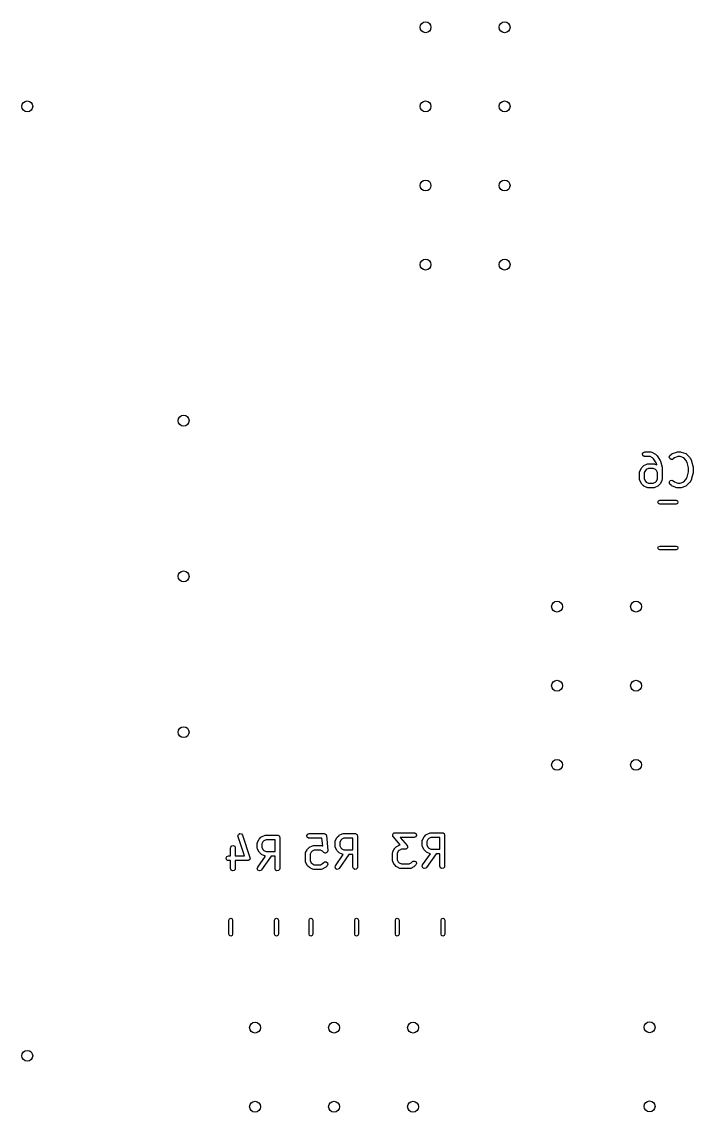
# Model space of a CAD drawing. Extents: x 0.28 to 2.02, y 0.33 to 1.71.
# Drawn here: x 0.284 to 1.134, y 0.329 to 1.707 of the extents above; entities that cross this region are included whole.
import ezdxf

# ---------------------------------------------------------------- set-up
doc = ezdxf.new("R2010")
doc.units = 0
doc.header["$MEASUREMENT"] = 0
doc.layers.add('BLACK', color=7, linetype='CONTINUOUS')

msp = doc.modelspace()

# ---------------------------------------------------------------- linework, layer by layer
at = {"layer": 'BLACK', "linetype": 'CONTINUOUS'}
for p, q in [((1.06994, 1.16076), (1.07095, 1.16251)), ((1.07029, 1.15877), (1.06994, 1.16076)), ((1.07184, 1.15747), (1.07029, 1.15877)), ((1.07095, 1.16251), (1.07285, 1.1632)), ((1.07285, 1.1632), (1.08035, 1.1632)), ((1.08035, 1.1632), (1.08136, 1.16302)), ((1.08136, 1.16302), (1.08149, 1.1629)), ((1.08149, 1.1629), (1.08167, 1.16288)), ((1.08167, 1.16288), (1.08542, 1.16101)), ((1.08542, 1.16101), (1.08613, 1.16048)), ((1.08613, 1.16048), (1.08618, 1.16046)), ((1.08618, 1.16046), (1.08806, 1.15858)), ((1.08806, 1.15858), (1.08832, 1.15821)), ((1.08832, 1.15821), (1.08843, 1.15813)), ((1.08843, 1.15813), (1.09218, 1.15251)), ((1.10365, 1.15675), (1.10451, 1.15858)), ((1.10451, 1.15858), (1.10638, 1.16046)), ((1.10638, 1.16046), (1.10722, 1.16104)), ((1.10722, 1.16104), (1.1074, 1.16106)), ((1.1074, 1.16106), (1.10753, 1.16117)), ((1.10753, 1.16117), (1.11316, 1.16304)), ((1.11316, 1.16304), (1.11403, 1.16317)), ((1.11403, 1.16317), (1.11409, 1.1632)), ((1.11409, 1.1632), (1.11784, 1.1632)), ((1.11784, 1.1632), (1.11871, 1.16304)), ((1.11871, 1.16304), (1.11878, 1.16304)), ((1.11878, 1.16304), (1.1244, 1.16117)), ((1.1244, 1.16117), (1.1253, 1.16068)), ((1.1253, 1.16068), (1.12539, 1.16053)), ((1.12539, 1.16053), (1.12555, 1.16046)), ((1.12555, 1.16046), (1.1293, 1.15671)), ((1.06888, 1.14358), (1.07076, 1.14546)), ((1.07076, 1.14546), (1.07148, 1.14596)), ((1.07148, 1.14596), (1.07153, 1.14601)), ((1.07153, 1.14601), (1.07528, 1.14789)), ((1.07285, 1.15729), (1.07184, 1.15747)), ((1.07965, 1.15729), (1.07285, 1.15729)), ((1.07528, 1.14789), (1.07626, 1.14818)), ((1.07626, 1.14818), (1.07643, 1.14814)), ((1.07643, 1.14814), (1.0766, 1.1482)), ((1.0766, 1.1482), (1.0841, 1.1482)), ((1.08235, 1.15594), (1.07965, 1.15729)), ((1.08368, 1.15461), (1.08235, 1.15594)), ((1.08698, 1.14966), (1.08368, 1.15461)), ((1.0841, 1.1482), (1.08511, 1.14802)), ((1.08511, 1.14802), (1.08524, 1.14791)), ((1.08524, 1.14791), (1.08542, 1.14789)), ((1.08542, 1.14789), (1.08771, 1.14674)), ((1.08771, 1.14674), (1.08698, 1.14966)), ((1.09218, 1.15251), (1.09258, 1.1516)), ((1.09258, 1.1516), (1.09258, 1.15159)), ((1.09258, 1.15159), (1.09446, 1.14409)), ((1.09446, 1.14409), (1.0945, 1.1435)), ((1.10417, 1.1548), (1.10365, 1.15675)), ((1.10583, 1.15364), (1.10417, 1.1548)), ((1.10784, 1.15382), (1.10583, 1.15364)), ((1.10868, 1.15441), (1.10784, 1.15382)), ((1.11006, 1.15579), (1.10868, 1.15441)), ((1.11457, 1.15729), (1.11006, 1.15579)), ((1.11736, 1.15729), (1.11457, 1.15729)), ((1.12187, 1.15579), (1.11736, 1.15729)), ((1.12479, 1.15287), (1.12187, 1.15579)), ((1.1263, 1.14984), (1.12479, 1.15287)), ((1.12801, 1.14301), (1.1263, 1.14984)), ((1.1293, 1.15671), (1.12981, 1.15598)), ((1.12981, 1.15598), (1.12986, 1.15594)), ((1.12986, 1.15594), (1.13173, 1.15219)), ((1.13173, 1.15219), (1.13188, 1.1517)), ((1.13188, 1.1517), (1.13195, 1.15159)), ((1.13195, 1.15159), (1.13383, 1.14409)), ((1.13383, 1.14409), (1.13387, 1.1435)), ((1.06615, 1.13775), (1.06632, 1.13876)), ((1.06615, 1.12837), (1.06615, 1.13775)), ((1.06632, 1.13876), (1.06644, 1.13889)), ((1.06644, 1.13889), (1.06646, 1.13907)), ((1.06646, 1.13907), (1.06833, 1.14282)), ((1.06833, 1.14282), (1.06886, 1.14353)), ((1.06886, 1.14353), (1.06888, 1.14358)), ((1.0734, 1.13975), (1.07205, 1.13705)), ((1.07205, 1.13705), (1.07205, 1.12907)), ((1.0746, 1.14094), (1.0734, 1.13975)), ((1.07729, 1.14229), (1.0746, 1.14094)), ((1.0834, 1.14229), (1.07729, 1.14229)), ((1.0861, 1.14094), (1.0834, 1.14229)), ((1.08729, 1.13975), (1.0861, 1.14094)), ((1.08864, 1.13705), (1.08729, 1.13975)), ((1.08864, 1.12907), (1.08864, 1.13705)), ((1.0945, 1.1435), (1.09455, 1.14337)), ((1.09455, 1.14337), (1.09455, 1.12837)), ((1.12479, 1.12825), (1.1263, 1.13128)), ((1.1263, 1.13128), (1.12801, 1.13811)), ((1.12801, 1.13811), (1.12801, 1.14301)), ((1.13383, 1.13703), (1.13195, 1.12953)), ((1.13392, 1.13775), (1.13382, 1.13717)), ((1.13382, 1.13717), (1.13383, 1.13703)), ((1.13387, 1.1435), (1.13392, 1.14337)), ((1.13392, 1.14337), (1.13392, 1.13775)), ((1.06621, 1.12821), (1.06615, 1.12837)), ((1.06616, 1.12803), (1.06621, 1.12821)), ((1.06646, 1.12705), (1.06616, 1.12803)), ((1.06833, 1.1233), (1.06646, 1.12705)), ((1.06838, 1.12326), (1.06833, 1.1233)), ((1.06888, 1.12253), (1.06838, 1.12326)), ((1.07076, 1.12066), (1.06888, 1.12253)), ((1.07082, 1.12063), (1.07076, 1.12066)), ((1.07153, 1.12011), (1.07082, 1.12063)), ((1.07528, 1.11823), (1.07153, 1.12011)), ((1.07205, 1.12907), (1.0734, 1.12637)), ((1.0734, 1.12637), (1.0746, 1.12517)), ((1.0746, 1.12517), (1.07729, 1.12383)), ((1.07545, 1.11821), (1.07528, 1.11823)), ((1.07559, 1.1181), (1.07545, 1.11821)), ((1.0766, 1.11792), (1.07559, 1.1181)), ((1.0841, 1.11792), (1.0766, 1.11792)), ((1.07729, 1.12383), (1.0834, 1.12383)), ((1.0834, 1.12383), (1.0861, 1.12517)), ((1.08426, 1.11798), (1.0841, 1.11792)), ((1.08443, 1.11794), (1.08426, 1.11798)), ((1.08542, 1.11823), (1.08443, 1.11794)), ((1.08917, 1.12011), (1.08542, 1.11823)), ((1.0861, 1.12517), (1.08729, 1.12637)), ((1.08729, 1.12637), (1.08864, 1.12907)), ((1.08921, 1.12015), (1.08917, 1.12011)), ((1.08993, 1.12066), (1.08921, 1.12015)), ((1.09181, 1.12253), (1.08993, 1.12066)), ((1.09184, 1.12259), (1.09181, 1.12253)), ((1.09236, 1.1233), (1.09184, 1.12259)), ((1.09424, 1.12705), (1.09236, 1.1233)), ((1.09426, 1.12723), (1.09424, 1.12705)), ((1.09437, 1.12736), (1.09426, 1.12723)), ((1.09455, 1.12837), (1.09437, 1.12736)), ((1.10374, 1.12539), (1.1049, 1.12704)), ((1.10392, 1.12338), (1.10374, 1.12539)), ((1.10451, 1.12253), (1.10392, 1.12338)), ((1.10638, 1.12066), (1.10451, 1.12253)), ((1.1049, 1.12704), (1.10685, 1.12756)), ((1.10654, 1.12059), (1.10638, 1.12066)), ((1.10663, 1.12044), (1.10654, 1.12059)), ((1.10753, 1.11995), (1.10663, 1.12044)), ((1.10685, 1.12756), (1.10868, 1.12671)), ((1.11316, 1.11807), (1.10753, 1.11995)), ((1.10868, 1.12671), (1.11006, 1.12533)), ((1.11006, 1.12533), (1.11457, 1.12383)), ((1.11322, 1.11807), (1.11316, 1.11807)), ((1.11409, 1.11792), (1.11322, 1.11807)), ((1.11784, 1.11792), (1.11409, 1.11792)), ((1.11457, 1.12383), (1.11736, 1.12383)), ((1.11736, 1.12383), (1.12187, 1.12533)), ((1.1179, 1.11794), (1.11784, 1.11792)), ((1.11878, 1.11807), (1.1179, 1.11794)), ((1.1244, 1.11995), (1.11878, 1.11807)), ((1.12187, 1.12533), (1.12479, 1.12825)), ((1.12454, 1.12006), (1.1244, 1.11995)), ((1.12471, 1.12007), (1.12454, 1.12006)), ((1.12555, 1.12066), (1.12471, 1.12007)), ((1.1293, 1.12441), (1.12555, 1.12066)), ((1.12933, 1.12447), (1.1293, 1.12441)), ((1.12986, 1.12518), (1.12933, 1.12447)), ((1.13173, 1.12893), (1.12986, 1.12518)), ((1.13175, 1.12907), (1.13173, 1.12893)), ((1.13195, 1.12953), (1.13175, 1.12907)), ((1.08935, 1.0998), (1.09004, 1.10147)), ((1.09004, 1.09813), (1.08935, 1.0998)), ((1.09004, 1.10147), (1.09171, 1.10217)), ((1.09171, 1.09744), (1.09004, 1.09813)), ((1.09171, 1.10217), (1.11229, 1.10217)), ((1.11229, 1.09744), (1.09171, 1.09744)), ((1.11229, 1.10217), (1.11396, 1.10147)), ((1.11396, 1.09813), (1.11229, 1.09744)), ((1.11396, 1.10147), (1.11465, 1.0998)), ((1.11465, 1.0998), (1.11396, 1.09813)), ((1.08935, 1.04193), (1.09004, 1.0436)), ((1.09004, 1.04026), (1.08935, 1.04193)), ((1.09004, 1.0436), (1.09171, 1.04429)), ((1.09171, 1.03957), (1.09004, 1.04026)), ((1.09171, 1.04429), (1.11229, 1.04429)), ((1.11229, 1.03957), (1.09171, 1.03957)), ((1.11229, 1.04429), (1.11396, 1.0436)), ((1.11396, 1.04026), (1.11229, 1.03957)), ((1.11396, 1.0436), (1.11465, 1.04193)), ((1.11465, 1.04193), (1.11396, 1.04026)), ((0.557978, 0.677947), (0.558721, 0.679825)), ((0.558129, 0.676932), (0.557978, 0.677947)), ((0.566207, 0.652697), (0.558129, 0.676932)), ((0.558721, 0.679825), (0.560497, 0.680787)), ((0.560497, 0.680787), (0.562476, 0.680382)), ((0.562476, 0.680382), (0.563731, 0.6788)), ((0.563731, 0.6788), (0.573105, 0.650678)), ((0.585089, 0.67433), (0.586963, 0.676205)), ((0.586963, 0.676205), (0.587686, 0.676711)), ((0.587686, 0.676711), (0.587731, 0.676758)), ((0.587731, 0.676758), (0.59148, 0.678632)), ((0.59148, 0.678632), (0.592463, 0.678925)), ((0.592463, 0.678925), (0.592635, 0.678884)), ((0.592635, 0.678884), (0.592801, 0.678944)), ((0.592801, 0.678944), (0.607799, 0.678944)), ((0.607799, 0.678944), (0.608182, 0.678877)), ((0.608182, 0.678877), (0.608312, 0.678899)), ((0.608312, 0.678899), (0.608425, 0.678834)), ((0.608425, 0.678834), (0.608809, 0.678766)), ((0.608809, 0.678766), (0.609397, 0.678273)), ((0.609397, 0.678273), (0.610061, 0.677889)), ((0.610061, 0.677889), (0.610152, 0.677639)), ((0.610152, 0.677639), (0.610356, 0.677468)), ((0.610356, 0.677468), (0.610489, 0.676712)), ((0.610489, 0.676712), (0.610752, 0.675991)), ((0.610752, 0.675991), (0.610752, 0.636621)), ((0.645199, 0.678473), (0.646208, 0.680222)), ((0.645549, 0.676484), (0.645199, 0.678473)), ((0.647097, 0.675185), (0.645549, 0.676484)), ((0.646208, 0.680222), (0.648106, 0.680913)), ((0.648106, 0.680913), (0.666854, 0.680913)), ((0.666854, 0.680913), (0.667008, 0.680886)), ((0.667008, 0.680886), (0.667075, 0.680904)), ((0.667075, 0.680904), (0.667186, 0.680854)), ((0.667186, 0.680854), (0.667864, 0.680735)), ((0.667864, 0.680735), (0.668344, 0.680331)), ((0.668344, 0.680331), (0.668916, 0.680074)), ((0.668916, 0.680074), (0.669095, 0.679702)), ((0.669095, 0.679702), (0.669411, 0.679436)), ((0.669411, 0.679436), (0.66952, 0.678819)), ((0.66952, 0.678819), (0.669792, 0.678254)), ((0.669792, 0.678254), (0.671667, 0.659506)), ((0.681086, 0.671781), (0.682961, 0.675531)), ((0.682961, 0.675531), (0.683487, 0.67624)), ((0.683487, 0.67624), (0.683514, 0.676298)), ((0.683514, 0.676298), (0.685389, 0.678173)), ((0.685389, 0.678173), (0.686112, 0.678679)), ((0.686112, 0.678679), (0.686156, 0.678726)), ((0.686156, 0.678726), (0.689906, 0.680601)), ((0.689906, 0.680601), (0.690888, 0.680893)), ((0.690888, 0.680893), (0.69106, 0.680852)), ((0.69106, 0.680852), (0.691226, 0.680913)), ((0.691226, 0.680913), (0.706224, 0.680913)), ((0.706224, 0.680913), (0.706608, 0.680845)), ((0.706608, 0.680845), (0.706737, 0.680868)), ((0.706737, 0.680868), (0.706851, 0.680802)), ((0.706851, 0.680802), (0.707234, 0.680735)), ((0.707234, 0.680735), (0.707822, 0.680241)), ((0.707822, 0.680241), (0.708486, 0.679858)), ((0.708486, 0.679858), (0.708577, 0.679608)), ((0.708577, 0.679608), (0.708781, 0.679436)), ((0.708781, 0.679436), (0.708915, 0.678681)), ((0.708915, 0.678681), (0.709177, 0.67796)), ((0.709177, 0.67796), (0.709177, 0.63859)), ((0.75356, 0.679457), (0.753678, 0.679661)), ((0.753698, 0.678673), (0.75356, 0.679457)), ((0.753673, 0.679896), (0.754172, 0.680517)), ((0.753678, 0.679661), (0.753673, 0.679896)), ((0.753715, 0.677877), (0.753698, 0.678673)), ((0.753889, 0.677588), (0.753715, 0.677877)), ((0.753911, 0.677468), (0.753889, 0.677588)), ((0.754016, 0.67738), (0.753911, 0.677468)), ((0.754246, 0.677), (0.754016, 0.67738)), ((0.754172, 0.680517), (0.75457, 0.681206)), ((0.76321, 0.666755), (0.754246, 0.677)), ((0.75457, 0.681206), (0.754791, 0.681287)), ((0.754791, 0.681287), (0.754939, 0.68147)), ((0.754939, 0.68147), (0.75572, 0.681625)), ((0.75572, 0.681625), (0.756468, 0.681897)), ((0.756468, 0.681897), (0.78084, 0.681897)), ((0.78084, 0.675991), (0.762975, 0.675991)), ((0.762975, 0.675991), (0.771813, 0.66589)), ((0.78084, 0.681897), (0.78185, 0.681719)), ((0.782738, 0.676682), (0.78084, 0.675991)), ((0.78185, 0.681719), (0.783397, 0.680421)), ((0.783748, 0.678431), (0.782738, 0.676682)), ((0.783397, 0.680421), (0.783748, 0.678431)), ((0.791322, 0.672766), (0.793197, 0.676515)), ((0.793197, 0.676515), (0.793723, 0.677224)), ((0.793723, 0.677224), (0.79375, 0.677283)), ((0.79375, 0.677283), (0.795625, 0.679157)), ((0.795625, 0.679157), (0.796348, 0.679664)), ((0.796348, 0.679664), (0.796392, 0.67971)), ((0.796392, 0.67971), (0.800142, 0.681585)), ((0.802159, 0.675991), (0.799462, 0.674643)), ((0.800142, 0.681585), (0.801125, 0.681878)), ((0.801125, 0.681878), (0.801296, 0.681837)), ((0.801296, 0.681837), (0.801462, 0.681897)), ((0.801462, 0.681897), (0.81646, 0.681897)), ((0.813508, 0.675991), (0.802159, 0.675991)), ((0.813508, 0.661274), (0.813508, 0.675991)), ((0.81646, 0.681897), (0.816844, 0.681829)), ((0.816844, 0.681829), (0.816973, 0.681852)), ((0.816973, 0.681852), (0.817087, 0.681786)), ((0.817087, 0.681786), (0.81747, 0.681719)), ((0.81747, 0.681719), (0.818058, 0.681226)), ((0.818058, 0.681226), (0.818722, 0.680842)), ((0.818722, 0.680842), (0.818813, 0.680592)), ((0.818813, 0.680592), (0.819018, 0.680421)), ((0.819018, 0.680421), (0.819151, 0.679665)), ((0.819151, 0.679665), (0.819413, 0.678944)), ((0.819413, 0.678944), (0.819413, 0.639574)), ((0.548603, 0.662868), (0.548781, 0.663878)), ((0.548603, 0.652697), (0.548603, 0.662868)), ((0.548781, 0.663878), (0.55008, 0.665425)), ((0.55008, 0.665425), (0.552069, 0.665776)), ((0.552069, 0.665776), (0.553818, 0.664766)), ((0.553818, 0.664766), (0.554509, 0.662868)), ((0.554509, 0.662868), (0.554509, 0.652697)), ((0.582349, 0.668492), (0.582527, 0.669502)), ((0.582349, 0.662868), (0.582349, 0.668492)), ((0.582409, 0.662702), (0.582349, 0.662868)), ((0.582368, 0.66253), (0.582409, 0.662702)), ((0.582661, 0.661548), (0.582368, 0.66253)), ((0.582527, 0.669502), (0.582641, 0.669638)), ((0.582641, 0.669638), (0.582661, 0.669813)), ((0.582661, 0.669813), (0.584536, 0.673562)), ((0.584536, 0.657798), (0.582661, 0.661548)), ((0.584536, 0.673562), (0.585061, 0.674271)), ((0.585061, 0.674271), (0.585089, 0.67433)), ((0.589603, 0.670493), (0.588255, 0.667795)), ((0.588255, 0.667795), (0.588255, 0.663565)), ((0.588255, 0.663565), (0.589603, 0.660868)), ((0.5908, 0.67169), (0.589603, 0.670493)), ((0.593498, 0.673039), (0.5908, 0.67169)), ((0.604846, 0.673039), (0.593498, 0.673039)), ((0.604846, 0.658322), (0.604846, 0.673039)), ((0.646019, 0.6613), (0.647893, 0.663175)), ((0.648106, 0.675007), (0.647097, 0.675185)), ((0.647893, 0.663175), (0.648616, 0.663681)), ((0.664182, 0.675007), (0.648106, 0.675007)), ((0.648616, 0.663681), (0.648661, 0.663728)), ((0.648661, 0.663728), (0.65241, 0.665603)), ((0.65241, 0.665603), (0.653393, 0.665895)), ((0.653393, 0.665895), (0.653565, 0.665854)), ((0.653565, 0.665854), (0.653731, 0.665915)), ((0.653731, 0.665915), (0.663105, 0.665915)), ((0.663105, 0.665915), (0.664114, 0.665736)), ((0.664114, 0.665736), (0.66425, 0.665623)), ((0.665159, 0.665236), (0.664182, 0.675007)), ((0.66425, 0.665623), (0.664425, 0.665603)), ((0.664425, 0.665603), (0.665159, 0.665236)), ((0.680774, 0.670461), (0.680952, 0.671471)), ((0.680774, 0.664837), (0.680774, 0.670461)), ((0.680835, 0.664671), (0.680774, 0.664837)), ((0.680794, 0.664499), (0.680835, 0.664671)), ((0.681086, 0.663516), (0.680794, 0.664499)), ((0.680952, 0.671471), (0.681066, 0.671606)), ((0.681066, 0.671606), (0.681086, 0.671781)), ((0.682961, 0.659766), (0.681086, 0.663516)), ((0.688029, 0.672461), (0.68668, 0.669764)), ((0.68668, 0.669764), (0.68668, 0.665534)), ((0.68668, 0.665534), (0.688029, 0.662836)), ((0.689226, 0.673658), (0.688029, 0.672461)), ((0.688029, 0.662836), (0.689226, 0.661639)), ((0.691923, 0.675007), (0.689226, 0.673658)), ((0.689226, 0.661639), (0.691923, 0.66029)), ((0.703271, 0.675007), (0.691923, 0.675007)), ((0.703271, 0.66029), (0.703271, 0.675007)), ((0.753827, 0.657767), (0.755702, 0.661517)), ((0.755702, 0.661517), (0.756228, 0.662226)), ((0.756228, 0.662226), (0.756255, 0.662284)), ((0.756255, 0.662284), (0.75813, 0.664159)), ((0.75813, 0.664159), (0.758853, 0.664665)), ((0.758853, 0.664665), (0.758897, 0.664712)), ((0.758897, 0.664712), (0.762646, 0.666587)), ((0.762646, 0.666587), (0.76321, 0.666755)), ((0.771268, 0.661604), (0.77112, 0.66142)), ((0.771489, 0.661684), (0.771268, 0.661604)), ((0.771887, 0.662373), (0.771489, 0.661684)), ((0.771813, 0.66589), (0.772043, 0.665511)), ((0.772386, 0.662994), (0.771887, 0.662373)), ((0.772043, 0.665511), (0.772148, 0.665422)), ((0.772148, 0.665422), (0.77217, 0.665302)), ((0.77217, 0.665302), (0.772344, 0.665013)), ((0.772344, 0.665013), (0.772361, 0.664217)), ((0.772361, 0.664217), (0.772499, 0.663433)), ((0.772499, 0.663433), (0.772381, 0.663229)), ((0.772381, 0.663229), (0.772386, 0.662994)), ((0.79101, 0.671445), (0.791189, 0.672455)), ((0.79101, 0.665821), (0.79101, 0.671445)), ((0.791071, 0.665655), (0.79101, 0.665821)), ((0.79103, 0.665483), (0.791071, 0.665655)), ((0.791322, 0.6645), (0.79103, 0.665483)), ((0.791189, 0.672455), (0.791302, 0.67259)), ((0.791302, 0.67259), (0.791322, 0.672766)), ((0.793197, 0.660751), (0.791322, 0.6645)), ((0.798265, 0.673446), (0.796916, 0.670748)), ((0.796916, 0.670748), (0.796916, 0.666518)), ((0.796916, 0.666518), (0.798265, 0.66382)), ((0.799462, 0.674643), (0.798265, 0.673446)), ((0.798265, 0.66382), (0.799462, 0.662623)), ((0.799462, 0.662623), (0.802159, 0.661274)), ((0.543024, 0.650257), (0.544034, 0.652007)), ((0.543375, 0.648268), (0.543024, 0.650257)), ((0.544922, 0.64697), (0.543375, 0.648268)), ((0.544034, 0.652007), (0.545932, 0.652697)), ((0.545932, 0.652697), (0.548603, 0.652697)), ((0.554509, 0.652697), (0.566207, 0.652697)), ((0.572513, 0.647786), (0.572314, 0.647678)), ((0.572809, 0.648534), (0.572513, 0.647786)), ((0.573212, 0.649232), (0.572809, 0.648534)), ((0.573105, 0.650678), (0.573255, 0.649664)), ((0.573255, 0.649664), (0.573172, 0.649454)), ((0.573172, 0.649454), (0.573212, 0.649232)), ((0.582883, 0.638315), (0.592759, 0.652424)), ((0.584582, 0.657754), (0.584536, 0.657798)), ((0.585089, 0.657031), (0.584582, 0.657754)), ((0.586963, 0.655156), (0.585089, 0.657031)), ((0.587022, 0.655129), (0.586963, 0.655156)), ((0.587731, 0.654603), (0.587022, 0.655129)), ((0.599963, 0.652416), (0.587721, 0.634928)), ((0.59148, 0.652728), (0.587731, 0.654603)), ((0.589603, 0.660868), (0.5908, 0.65967)), ((0.5908, 0.65967), (0.593498, 0.658322)), ((0.591656, 0.652708), (0.59148, 0.652728)), ((0.591791, 0.652594), (0.591656, 0.652708)), ((0.592759, 0.652424), (0.591791, 0.652594)), ((0.593498, 0.658322), (0.604846, 0.658322)), ((0.604846, 0.652416), (0.599963, 0.652416)), ((0.604846, 0.636621), (0.604846, 0.652416)), ((0.643279, 0.655463), (0.643457, 0.656473)), ((0.643279, 0.646089), (0.643279, 0.655463)), ((0.643457, 0.656473), (0.64357, 0.656608)), ((0.64357, 0.656608), (0.643591, 0.656783)), ((0.643591, 0.656783), (0.645465, 0.660533)), ((0.645465, 0.660533), (0.645991, 0.661242)), ((0.645991, 0.661242), (0.646019, 0.6613)), ((0.650533, 0.657463), (0.649184, 0.654766)), ((0.649184, 0.654766), (0.649184, 0.646786)), ((0.65173, 0.65866), (0.650533, 0.657463)), ((0.654428, 0.660009), (0.65173, 0.65866)), ((0.662408, 0.660009), (0.654428, 0.660009)), ((0.665105, 0.65866), (0.662408, 0.660009)), ((0.666641, 0.657124), (0.665105, 0.65866)), ((0.666659, 0.657116), (0.666641, 0.657124)), ((0.666667, 0.657099), (0.666659, 0.657116)), ((0.667573, 0.65669), (0.666667, 0.657099)), ((0.668471, 0.656271), (0.667573, 0.65669)), ((0.66849, 0.656276), (0.668471, 0.656271)), ((0.668508, 0.656268), (0.66849, 0.656276)), ((0.669464, 0.656537), (0.668508, 0.656268)), ((0.670422, 0.656793), (0.669464, 0.656537)), ((0.670434, 0.656809), (0.670422, 0.656793)), ((0.670452, 0.656815), (0.670434, 0.656809)), ((0.671013, 0.657636), (0.670452, 0.656815)), ((0.671581, 0.658448), (0.671013, 0.657636)), ((0.67159, 0.658483), (0.671579, 0.658467)), ((0.671579, 0.658467), (0.671581, 0.658448)), ((0.671667, 0.659506), (0.67159, 0.658483)), ((0.681308, 0.640283), (0.691184, 0.654392)), ((0.683008, 0.659722), (0.682961, 0.659766)), ((0.683514, 0.658999), (0.683008, 0.659722)), ((0.685389, 0.657124), (0.683514, 0.658999)), ((0.685447, 0.657097), (0.685389, 0.657124)), ((0.686156, 0.656571), (0.685447, 0.657097)), ((0.698388, 0.654385), (0.686146, 0.636896)), ((0.689906, 0.654696), (0.686156, 0.656571)), ((0.690081, 0.654676), (0.689906, 0.654696)), ((0.690216, 0.654563), (0.690081, 0.654676)), ((0.691184, 0.654392), (0.690216, 0.654563)), ((0.691923, 0.66029), (0.703271, 0.66029)), ((0.703271, 0.654385), (0.698388, 0.654385)), ((0.703271, 0.63859), (0.703271, 0.654385)), ((0.753515, 0.656447), (0.753693, 0.657457)), ((0.753515, 0.647073), (0.753515, 0.656447)), ((0.753693, 0.657457), (0.753807, 0.657592)), ((0.753807, 0.657592), (0.753827, 0.657767)), ((0.760769, 0.658447), (0.759421, 0.65575)), ((0.759421, 0.65575), (0.759421, 0.64777)), ((0.759421, 0.64777), (0.760769, 0.645073)), ((0.761967, 0.659645), (0.760769, 0.658447)), ((0.764664, 0.660993), (0.761967, 0.659645)), ((0.769591, 0.660993), (0.764664, 0.660993)), ((0.770339, 0.661266), (0.769591, 0.660993)), ((0.77112, 0.66142), (0.770339, 0.661266)), ((0.791544, 0.641267), (0.801421, 0.655376)), ((0.793244, 0.660706), (0.793197, 0.660751)), ((0.79375, 0.659983), (0.793244, 0.660706)), ((0.795625, 0.658109), (0.79375, 0.659983)), ((0.795683, 0.658081), (0.795625, 0.658109)), ((0.796392, 0.657555), (0.795683, 0.658081)), ((0.808624, 0.655369), (0.796382, 0.637881)), ((0.800142, 0.655681), (0.796392, 0.657555)), ((0.800317, 0.655661), (0.800142, 0.655681)), ((0.800452, 0.655547), (0.800317, 0.655661)), ((0.801421, 0.655376), (0.800452, 0.655547)), ((0.802159, 0.661274), (0.813508, 0.661274)), ((0.813508, 0.655369), (0.808624, 0.655369)), ((0.813508, 0.639574), (0.813508, 0.655369)), ((0.545932, 0.646792), (0.544922, 0.64697)), ((0.548603, 0.646792), (0.545932, 0.646792)), ((0.548603, 0.636621), (0.548603, 0.646792)), ((0.549294, 0.634723), (0.548603, 0.636621)), ((0.551043, 0.633713), (0.549294, 0.634723)), ((0.553032, 0.634064), (0.551043, 0.633713)), ((0.554331, 0.635611), (0.553032, 0.634064)), ((0.554509, 0.636621), (0.554331, 0.635611)), ((0.570304, 0.646792), (0.554509, 0.646792)), ((0.554509, 0.646792), (0.554509, 0.636621)), ((0.570516, 0.646869), (0.570304, 0.646792)), ((0.570737, 0.646824), (0.570516, 0.646869)), ((0.571445, 0.647207), (0.570737, 0.646824)), ((0.572202, 0.647483), (0.571445, 0.647207)), ((0.572314, 0.647678), (0.572202, 0.647483)), ((0.58236, 0.636364), (0.582883, 0.638315)), ((0.583214, 0.634533), (0.58236, 0.636364)), ((0.585045, 0.63368), (0.583214, 0.634533)), ((0.586996, 0.634203), (0.585045, 0.63368)), ((0.587721, 0.634928), (0.586996, 0.634203)), ((0.605537, 0.634723), (0.604846, 0.636621)), ((0.607286, 0.633713), (0.605537, 0.634723)), ((0.609275, 0.634064), (0.607286, 0.633713)), ((0.610574, 0.635611), (0.609275, 0.634064)), ((0.610752, 0.636621), (0.610574, 0.635611)), ((0.643339, 0.645923), (0.643279, 0.646089)), ((0.643298, 0.645751), (0.643339, 0.645923)), ((0.643591, 0.644768), (0.643298, 0.645751)), ((0.645465, 0.641019), (0.643591, 0.644768)), ((0.645512, 0.640975), (0.645465, 0.641019)), ((0.646019, 0.640251), (0.645512, 0.640975)), ((0.647893, 0.638377), (0.646019, 0.640251)), ((0.647952, 0.63835), (0.647893, 0.638377)), ((0.648661, 0.637824), (0.647952, 0.63835)), ((0.65241, 0.635949), (0.648661, 0.637824)), ((0.649184, 0.646786), (0.650533, 0.644088)), ((0.650533, 0.644088), (0.65173, 0.642891)), ((0.65173, 0.642891), (0.654428, 0.641543)), ((0.652586, 0.635929), (0.65241, 0.635949)), ((0.652721, 0.635815), (0.652586, 0.635929)), ((0.653731, 0.635637), (0.652721, 0.635815)), ((0.663105, 0.635637), (0.653731, 0.635637)), ((0.654428, 0.641543), (0.662408, 0.641543)), ((0.662408, 0.641543), (0.665105, 0.642891)), ((0.66327, 0.635697), (0.663105, 0.635637)), ((0.663442, 0.635656), (0.66327, 0.635697)), ((0.664425, 0.635949), (0.663442, 0.635656)), ((0.668175, 0.637824), (0.664425, 0.635949)), ((0.665105, 0.642891), (0.666641, 0.644427)), ((0.666641, 0.644427), (0.667481, 0.645015)), ((0.667481, 0.645015), (0.669493, 0.645192)), ((0.668219, 0.63787), (0.668175, 0.637824)), ((0.668942, 0.638377), (0.668219, 0.63787)), ((0.670817, 0.640251), (0.668942, 0.638377)), ((0.669493, 0.645192), (0.671148, 0.644033)), ((0.67167, 0.642082), (0.670817, 0.640251)), ((0.671148, 0.644033), (0.67167, 0.642082)), ((0.680786, 0.638332), (0.681308, 0.640283)), ((0.681639, 0.636502), (0.680786, 0.638332)), ((0.68347, 0.635648), (0.681639, 0.636502)), ((0.685421, 0.636171), (0.68347, 0.635648)), ((0.686146, 0.636896), (0.685421, 0.636171)), ((0.703962, 0.636692), (0.703271, 0.63859)), ((0.705711, 0.635682), (0.703962, 0.636692)), ((0.707701, 0.636033), (0.705711, 0.635682)), ((0.708999, 0.63758), (0.707701, 0.636033)), ((0.709177, 0.63859), (0.708999, 0.63758)), ((0.753576, 0.646907), (0.753515, 0.647073)), ((0.753535, 0.646736), (0.753576, 0.646907)), ((0.753827, 0.645753), (0.753535, 0.646736)), ((0.755702, 0.642003), (0.753827, 0.645753)), ((0.755748, 0.641959), (0.755702, 0.642003)), ((0.756255, 0.641236), (0.755748, 0.641959)), ((0.758129, 0.639361), (0.756255, 0.641236)), ((0.758188, 0.639334), (0.758129, 0.639361)), ((0.758897, 0.638808), (0.758188, 0.639334)), ((0.762646, 0.636933), (0.758897, 0.638808)), ((0.760769, 0.645073), (0.761967, 0.643876)), ((0.761967, 0.643876), (0.764664, 0.642527)), ((0.762822, 0.636913), (0.762646, 0.636933)), ((0.762957, 0.636799), (0.762822, 0.636913)), ((0.763967, 0.636621), (0.762957, 0.636799)), ((0.775216, 0.636621), (0.763967, 0.636621)), ((0.764664, 0.642527), (0.774519, 0.642527)), ((0.774519, 0.642527), (0.777216, 0.643876)), ((0.775381, 0.636682), (0.775216, 0.636621)), ((0.775553, 0.636641), (0.775381, 0.636682)), ((0.776536, 0.636933), (0.775553, 0.636641)), ((0.780286, 0.638808), (0.776536, 0.636933)), ((0.777216, 0.643876), (0.778752, 0.645411)), ((0.778752, 0.645411), (0.779592, 0.646)), ((0.779592, 0.646), (0.781604, 0.646176)), ((0.78033, 0.638855), (0.780286, 0.638808)), ((0.781053, 0.639361), (0.78033, 0.638855)), ((0.782928, 0.641236), (0.781053, 0.639361)), ((0.781604, 0.646176), (0.783259, 0.645017)), ((0.783781, 0.643066), (0.782928, 0.641236)), ((0.783259, 0.645017), (0.783781, 0.643066)), ((0.791022, 0.639316), (0.791544, 0.641267)), ((0.791876, 0.637486), (0.791022, 0.639316)), ((0.793706, 0.636632), (0.791876, 0.637486)), ((0.795657, 0.637156), (0.793706, 0.636632)), ((0.796382, 0.637881), (0.795657, 0.637156)), ((0.814198, 0.637676), (0.813508, 0.639574)), ((0.815948, 0.636666), (0.814198, 0.637676)), ((0.817937, 0.637017), (0.815948, 0.636666)), ((0.819235, 0.638564), (0.817937, 0.637017)), ((0.819413, 0.639574), (0.819235, 0.638564)), ((0.546457, 0.57144), (0.547149, 0.57311)), ((0.546457, 0.55356), (0.546457, 0.57144)), ((0.547149, 0.57311), (0.548819, 0.573802)), ((0.548819, 0.573802), (0.550489, 0.57311)), ((0.550489, 0.57311), (0.551181, 0.57144)), ((0.551181, 0.57144), (0.551181, 0.55356)), ((0.604331, 0.57144), (0.605023, 0.57311)), ((0.604331, 0.55356), (0.604331, 0.57144)), ((0.605023, 0.57311), (0.606693, 0.573802)), ((0.606693, 0.573802), (0.608363, 0.57311)), ((0.608363, 0.57311), (0.609055, 0.57144)), ((0.609055, 0.57144), (0.609055, 0.55356)), ((0.647835, 0.57144), (0.648527, 0.57311)), ((0.647835, 0.55356), (0.647835, 0.57144)), ((0.648527, 0.57311), (0.650197, 0.573802)), ((0.650197, 0.573802), (0.651867, 0.57311)), ((0.651867, 0.57311), (0.652559, 0.57144)), ((0.652559, 0.57144), (0.652559, 0.55356)), ((0.705709, 0.57144), (0.706401, 0.57311)), ((0.705709, 0.55356), (0.705709, 0.57144)), ((0.706401, 0.57311), (0.708071, 0.573802)), ((0.708071, 0.573802), (0.709741, 0.57311)), ((0.709741, 0.57311), (0.710433, 0.57144)), ((0.710433, 0.57144), (0.710433, 0.55356)), ((0.757087, 0.57144), (0.757779, 0.57311)), ((0.757087, 0.55356), (0.757087, 0.57144)), ((0.757779, 0.57311), (0.759449, 0.573802)), ((0.759449, 0.573802), (0.761119, 0.57311)), ((0.761119, 0.57311), (0.761811, 0.57144)), ((0.761811, 0.57144), (0.761811, 0.55356)), ((0.814961, 0.57144), (0.815653, 0.57311)), ((0.814961, 0.55356), (0.814961, 0.57144)), ((0.815653, 0.57311), (0.817323, 0.573802)), ((0.817323, 0.573802), (0.818993, 0.57311)), ((0.818993, 0.57311), (0.819685, 0.57144)), ((0.819685, 0.57144), (0.819685, 0.55356)), ((0.547149, 0.55189), (0.546457, 0.55356)), ((0.548819, 0.551198), (0.547149, 0.55189)), ((0.550489, 0.55189), (0.548819, 0.551198)), ((0.551181, 0.55356), (0.550489, 0.55189)), ((0.605023, 0.55189), (0.604331, 0.55356)), ((0.606693, 0.551198), (0.605023, 0.55189)), ((0.608363, 0.55189), (0.606693, 0.551198)), ((0.609055, 0.55356), (0.608363, 0.55189)), ((0.648527, 0.55189), (0.647835, 0.55356)), ((0.650197, 0.551198), (0.648527, 0.55189)), ((0.651867, 0.55189), (0.650197, 0.551198)), ((0.652559, 0.55356), (0.651867, 0.55189)), ((0.706401, 0.55189), (0.705709, 0.55356)), ((0.708071, 0.551198), (0.706401, 0.55189)), ((0.709741, 0.55189), (0.708071, 0.551198)), ((0.710433, 0.55356), (0.709741, 0.55189)), ((0.757779, 0.55189), (0.757087, 0.55356)), ((0.759449, 0.551198), (0.757779, 0.55189)), ((0.761119, 0.55189), (0.759449, 0.551198)), ((0.761811, 0.55356), (0.761119, 0.55189)), ((0.815653, 0.55189), (0.814961, 0.55356)), ((0.817323, 0.551198), (0.815653, 0.55189)), ((0.818993, 0.55189), (0.817323, 0.551198)), ((0.819685, 0.55356), (0.818993, 0.55189))]:
    msp.add_line(p, q, dxfattribs=at)
at = {"layer": 'BLACK'}
for centre in [(0.795276, 1.7), (0.895276, 1.7), (0.291339, 1.6), (0.795276, 1.6), (0.895276, 1.6), (0.795276, 1.5), (0.895276, 1.5), (0.795276, 1.4), (0.895276, 1.4), (0.489173, 1.20276), (0.489173, 1.00591), (0.961614, 0.967717), (1.06161, 0.967717), (0.961614, 0.867717), (1.06161, 0.867717), (0.489173, 0.809055), (0.961614, 0.767717), (1.06161, 0.767717), (0.579528, 0.43563), (0.679528, 0.43563), (0.779528, 0.43563), (1.07874, 0.436073), (0.291339, 0.4), (0.579528, 0.33563), (0.679528, 0.33563), (0.779528, 0.33563), (1.07874, 0.336073)]:
    msp.add_circle(centre, 0.00689, dxfattribs=at)

doc.saveas('drawing.dxf')
